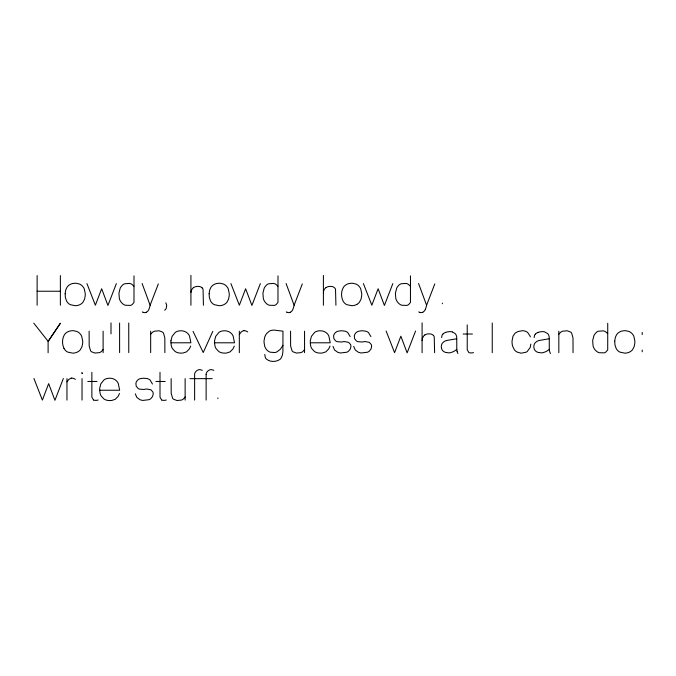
<?xml version="1.0" encoding="UTF-8"?>
<svg xmlns="http://www.w3.org/2000/svg" width="676" height="676" viewBox="0 0 676 676"><rect width="100%" height="100%" fill="white"/><g stroke="black" fill="none" stroke-linecap="round" stroke-linejoin="round"><path stroke-width="1.01" d="M134.009 275.867L133.983 302.425L132.319 304.437A5.636 5.636 0 0 1 130.544 305.4L125.39 305.265A8.306 8.306 0 0 1 122.829 303.879L121.722 302.84A10.723 10.723 0 0 1 119.348 298.564L118.942 293.173L120.193 288.213A10.909 10.909 0 0 1 120.877 286.987L122.567 285.01A7.199 7.199 0 0 1 124.697 283.759L129.606 283.421A7.292 7.292 0 0 1 131.972 284.402L133.983 286.218M277.997 275.867L277.971 302.425L276.298 304.437A5.636 5.636 0 0 1 274.532 305.4L269.378 305.265A8.306 8.306 0 0 1 266.809 303.879L265.702 302.84A10.723 10.723 0 0 1 263.336 298.564L262.922 293.173L264.181 288.213A10.909 10.909 0 0 1 264.865 286.987L266.555 285.01A7.199 7.199 0 0 1 268.685 283.759L273.594 283.421A7.292 7.292 0 0 1 275.952 284.402L277.971 286.218M410.476 275.867L410.459 302.425L408.786 304.437A5.636 5.636 0 0 1 407.011 305.4L401.857 305.265A8.306 8.306 0 0 1 399.296 303.879L398.189 302.84A10.723 10.723 0 0 1 395.815 298.564L395.409 293.173L396.668 288.213A10.909 10.909 0 0 1 397.344 286.987L399.034 285.01A7.199 7.199 0 0 1 401.172 283.759L406.073 283.421A7.292 7.292 0 0 1 408.439 284.402L410.459 286.218M607.732 323.314L607.716 349.864L606.042 351.875A5.636 5.636 0 0 1 604.268 352.847L599.113 352.703A8.306 8.306 0 0 1 596.553 351.317L595.446 350.286A10.723 10.723 0 0 1 593.072 346.002L592.666 340.62L593.917 335.659A10.909 10.909 0 0 1 594.601 334.426L596.291 332.448A7.199 7.199 0 0 1 598.421 331.206L603.33 330.86A7.292 7.292 0 0 1 605.696 331.84L607.716 333.657M441.622 337.569L442.011 335.414A3.532 3.532 0 0 1 442.89 334.197M534.125 337.569L534.513 335.414M170.952 340.729L172.093 336.335L175.405 332.296A9.134 9.134 0 0 1 178.43 331.037L178.903 330.953A11.923 11.923 0 0 1 182.774 330.953L183.255 331.037A9.202 9.202 0 0 1 186.762 332.617L187.827 333.53A7.681 7.681 0 0 1 188.925 334.958A10.453 10.453 0 0 1 189.55 336.175L190.894 342.791L171.028 342.791M323.525 291.88L323.559 291.533A4.309 4.309 0 0 1 324.024 290.012A7.157 7.157 0 0 1 326.043 287.553M422.238 339.149L422.255 338.972A4.309 4.309 0 0 1 422.72 337.451M191.004 292.328L191.071 291.533A4.309 4.309 0 0 1 191.536 290.012M323.458 292.581L323.398 293.181M422.154 340.02L422.103 340.594M425.297 309.549L425.922 307.791A15.734 15.734 0 0 0 426.041 307.445L426.615 305.315L418.571 283.506M150.123 305.222L158.328 283.912M294.111 305.222L302.316 283.912M426.59 305.222L434.795 283.912M63.358 378.484L54.933 400.31L48.647 383.638L42.368 400.107L33.935 378.484M116.356 283.599L107.932 305.425L101.645 288.753L95.367 305.222L86.934 283.599M260.345 283.599L251.911 305.425L245.633 288.753L239.346 305.222L230.922 283.599M392.832 283.599L384.399 305.425L378.112 288.753L371.834 305.222L363.401 283.599M415.563 331.037L407.138 352.872L400.851 336.192L394.573 352.669L386.14 331.037M212.796 331.375L203.231 352.551L193.04 331.375M282.965 345.259L280.43 349.162L276.814 351.942A8.399 8.399 0 0 1 274.769 352.551L270.273 352.204A7.901 7.901 0 0 1 267.747 350.81L266.682 349.771A10.444 10.444 0 0 1 264.772 346.442L264.037 342.36A17.779 17.779 0 0 1 264.062 340.704L264.705 337.214A11.484 11.484 0 0 1 265.896 334.637A12.607 12.607 0 0 1 266.783 333.403L269.268 331.232A7.478 7.478 0 0 1 271.76 330.336L272.208 330.268A20.914 20.914 0 0 1 274.076 330.091L282.965 331.172L282.906 351.799L282.374 355.238L281.089 358.162A6.642 6.642 0 0 1 279.746 359.564C275.884 362.074 269.986 362.192 266.403 359.074A5.408 5.408 0 0 1 265.347 357.57L264.755 354.427M67 381.898L68.622 379.608L70.701 378.273A3.507 3.507 0 0 1 71.656 378.146M239.372 334.451L241.273 331.891L243.073 330.834A3.507 3.507 0 0 1 244.028 330.699M103.115 349.5L101.501 351.419A6.836 6.836 0 0 1 99.473 352.627L94.995 353.058L91.606 351.824A4.943 4.943 0 0 1 90.592 350.793L89.181 346.011L89.122 331.172M185.131 396.947L183.517 398.865A6.836 6.836 0 0 1 181.489 400.074L177.011 400.505L173.622 399.262A4.943 4.943 0 0 1 172.608 398.232L171.197 393.449L171.138 378.619M304.555 349.5L302.941 351.419A6.836 6.836 0 0 1 300.904 352.627L296.434 353.058L293.046 351.824A4.943 4.943 0 0 1 292.032 350.793L290.612 346.011L290.562 331.172M150.663 334.248L152.379 332.381A7.368 7.368 0 0 1 154.483 331.198L159.037 330.784L162.468 332.051A4.943 4.943 0 0 1 163.482 333.099L164.834 337.899L164.885 352.669M558.824 334.248L560.539 332.381A7.368 7.368 0 0 1 562.643 331.198L567.198 330.784L570.628 332.051A4.943 4.943 0 0 1 571.642 333.099L572.995 337.899L573.045 352.669M456.858 349.365L453.79 351.486L450.723 352.627A9.81 9.81 0 0 1 448.67 352.847L445.501 352.382A6.929 6.929 0 0 1 443.27 351.174L442.788 350.717A5.07 5.07 0 0 1 441.749 349.095L441.36 347.439A7.825 7.825 0 0 1 441.335 346.306L441.58 344.836A5.366 5.366 0 0 1 442.552 342.969L443.929 341.726A8.078 8.078 0 0 1 446.549 340.535A18.962 18.962 0 0 1 448.095 340.231L456.655 338.769M549.36 349.365L546.293 351.486L543.225 352.627A9.81 9.81 0 0 1 541.18 352.847L538.003 352.382A6.929 6.929 0 0 1 535.772 351.174L535.291 350.717A5.07 5.07 0 0 1 534.251 349.095L533.863 347.439A7.825 7.825 0 0 1 533.846 346.306L534.082 344.836A5.366 5.366 0 0 1 535.062 342.969L536.431 341.726A8.078 8.078 0 0 1 539.051 340.535A18.962 18.962 0 0 1 540.597 340.231L549.157 338.769M164.631 310.174L165.121 309.811A4.25 4.25 0 0 0 166.195 308.408L166.702 305.248L165.831 302.806M356.852 304.386L357.993 303.642A8.357 8.357 0 0 0 359.421 302.24L361.043 299.138L361.652 295.978A20.407 20.407 0 0 0 361.719 293.578L360.722 288.872A9.625 9.625 0 0 0 359.159 286.396L358.441 285.661A8.661 8.661 0 0 0 355.914 284.038L352.83 283.303A13.419 13.419 0 0 0 351.182 283.269L348.85 283.59A9.557 9.557 0 0 0 344.912 285.652A8.442 8.442 0 0 0 343.459 287.283C341.008 291.297 341 296.663 342.977 300.871A9.549 9.549 0 0 0 343.754 302.113A8.746 8.746 0 0 0 344.76 303.245A8.332 8.332 0 0 0 346.83 304.682L351.672 305.696A10.748 10.748 0 0 0 356.852 304.403M98.147 400.023L97.395 400.226A10.284 10.284 0 0 1 95.637 400.344A5.028 5.028 0 0 1 93.449 399.964M166.279 400.023L165.536 400.226A10.284 10.284 0 0 1 163.778 400.344A5.028 5.028 0 0 1 161.589 399.964M473.513 352.576L472.769 352.787A10.284 10.284 0 0 1 471.003 352.906A5.028 5.028 0 0 1 468.814 352.526L467.234 349.712L467.226 324.869M37.121 291.238L60.375 291.238M463.136 334.02L472.406 334.02M214.647 342.791L234.513 342.791L233.169 336.175A10.453 10.453 0 0 0 232.544 334.958A7.681 7.681 0 0 0 231.445 333.53L230.381 332.617A9.202 9.202 0 0 0 226.874 331.037L226.392 330.953A11.923 11.923 0 0 0 222.522 330.944L222.049 331.037A9.134 9.134 0 0 0 219.016 332.288L215.712 336.335L214.571 340.729A55.787 55.787 0 0 0 214.638 343.763L215.069 346.365A9.194 9.194 0 0 0 216.109 348.655L218.627 351.359A8.129 8.129 0 0 0 221.027 352.602L222.108 352.872A15.142 15.142 0 0 0 226.578 353.016L230.068 351.9L232.916 349.01A39.512 39.512 0 0 0 234.31 346.07M310.36 342.791L330.226 342.791L328.882 336.175A10.453 10.453 0 0 0 328.257 334.958A7.681 7.681 0 0 0 327.15 333.53L326.094 332.617A9.202 9.202 0 0 0 322.587 331.037L322.097 330.953A11.923 11.923 0 0 0 318.235 330.944L317.762 331.037A9.134 9.134 0 0 0 314.729 332.288L311.425 336.335L310.284 340.729A55.787 55.787 0 0 0 310.352 343.763L310.783 346.365A9.194 9.194 0 0 0 311.822 348.655L314.34 351.359A8.129 8.129 0 0 0 316.74 352.602L317.821 352.872A15.142 15.142 0 0 0 322.291 353.016L325.781 351.9L328.629 349.01A39.512 39.512 0 0 0 330.023 346.07M189.897 378.661L200.73 378.661M201.406 378.661L212.23 378.661M87.77 381.467L97.04 381.467M155.911 381.467L165.172 381.467M99.794 390.238L119.66 390.238L118.317 383.622A10.453 10.453 0 0 0 117.692 382.405A7.681 7.681 0 0 0 116.585 380.977L115.528 380.056A9.202 9.202 0 0 0 112.022 378.475L111.532 378.391A11.923 11.923 0 0 0 107.67 378.391L107.197 378.484A9.134 9.134 0 0 0 104.163 379.735L100.859 383.774L99.718 388.176A55.787 55.787 0 0 0 99.786 391.21L100.217 393.812A9.194 9.194 0 0 0 101.256 396.094L103.774 398.806A8.129 8.129 0 0 0 106.174 400.048L107.247 400.31A15.142 15.142 0 0 0 111.726 400.462L115.216 399.339L118.063 396.449A39.512 39.512 0 0 0 119.458 393.508M213.785 370.304L212.053 369.789A13.199 13.199 0 0 0 211.554 369.662L211.301 369.62A4.842 4.842 0 0 0 208.799 370.338L208.166 370.769A7.073 7.073 0 0 0 207.557 371.318L206.763 372.307A4.208 4.208 0 0 0 206.121 374.529M202.285 370.304L200.544 369.789A13.199 13.199 0 0 0 200.045 369.662L199.893 369.637A4.842 4.842 0 0 0 197.299 370.338L196.665 370.769A7.073 7.073 0 0 0 196.057 371.318L195.263 372.307A4.208 4.208 0 0 0 194.62 374.529L194.62 400.107M419.669 312.287L418.774 311.915M287.19 312.287L286.294 311.915M143.202 312.287L142.306 311.915M452.379 331.967L455.134 333.581A4.969 4.969 0 0 1 456.131 334.966L456.663 336.868A21.962 21.962 0 0 1 456.748 338.541L456.79 349.12A13.689 13.689 0 0 0 457.094 351.292M452.185 331.882L451.737 331.713A8.366 8.366 0 0 0 450.757 331.662L450.503 331.646A14.652 14.652 0 0 0 445.611 332.381M161.606 399.93L160.009 397.15L160.001 372.315M93.465 399.93L91.868 397.15L91.86 372.315M33.8 323.17L48.173 341.372L60.375 323.238L48.106 341.439L48.106 352.737M63.958 348.317C61.981 344.101 61.981 338.735 64.44 334.721A8.442 8.442 0 0 1 65.893 333.099A9.557 9.557 0 0 1 69.822 331.037L72.155 330.708A13.419 13.419 0 0 1 73.802 330.75L76.895 331.485A8.661 8.661 0 0 1 79.413 333.107L80.131 333.843A9.625 9.625 0 0 1 81.703 336.31L82.7 341.017A20.407 20.407 0 0 1 82.633 343.425L82.024 346.577L80.402 349.678A8.357 8.357 0 0 1 78.965 351.081L77.824 351.833A10.748 10.748 0 0 1 72.653 353.142L67.803 352.128A8.332 8.332 0 0 1 65.733 350.683A8.746 8.746 0 0 1 64.735 349.551A9.549 9.549 0 0 1 63.958 348.317M370.887 336.597L368.42 332.482A8.095 8.095 0 0 0 365.64 331.155L362.589 330.784A19.241 19.241 0 0 0 361.119 330.834L358.534 331.257A5.324 5.324 0 0 0 357.418 331.696L356.387 332.398A7.106 7.106 0 0 0 355.458 333.344L354.613 334.772A4.816 4.816 0 0 0 354.317 335.93L354.579 338.668L356.328 340.839A5.907 5.907 0 0 0 357.748 341.676L362.446 342.022A12.709 12.709 0 0 1 365.125 341.566L369.358 342.369L371.259 344.515A5.56 5.56 0 0 1 371.623 346.526L370.989 349.044L369.366 351.047A6.963 6.963 0 0 1 367.55 352.213L361.373 352.973A12.033 12.033 0 0 1 358.381 352.255L355.28 350.016L353.709 346.382M350.185 336.597L347.717 332.482A8.095 8.095 0 0 0 344.937 331.155L341.887 330.784A19.241 19.241 0 0 0 340.417 330.834L337.831 331.257A5.324 5.324 0 0 0 336.716 331.696L335.685 332.398A7.106 7.106 0 0 0 334.755 333.344L333.91 334.772A4.816 4.816 0 0 0 333.614 335.93L333.876 338.668L335.626 340.839A5.907 5.907 0 0 0 337.045 341.676L341.743 342.022A12.709 12.709 0 0 1 344.422 341.566L348.655 342.369L350.557 344.515A5.56 5.56 0 0 1 350.928 346.526L350.286 349.044L348.664 351.047A6.963 6.963 0 0 1 346.847 352.213L340.67 352.973A12.033 12.033 0 0 1 337.679 352.255L334.578 350.016L333.006 346.382M152.472 384.044L150.013 379.929A8.095 8.095 0 0 0 147.233 378.594L144.174 378.23A19.241 19.241 0 0 0 142.704 378.281L140.126 378.695A5.324 5.324 0 0 0 139.002 379.135L137.98 379.836A7.106 7.106 0 0 0 137.051 380.782L136.206 382.219A4.816 4.816 0 0 0 135.91 383.376L136.172 386.106L137.921 388.277A5.907 5.907 0 0 0 139.332 389.114L144.03 389.469A12.709 12.709 0 0 1 146.709 389.013L150.951 389.807L152.852 391.953A5.56 5.56 0 0 1 153.215 393.964L152.582 396.491L150.959 398.494A6.963 6.963 0 0 1 149.134 399.66L142.966 400.42A12.033 12.033 0 0 1 139.974 399.693L136.873 397.463L135.301 393.829M286.083 283.506L294.136 305.315L293.553 307.445A15.734 15.734 0 0 1 293.443 307.791L292.809 309.549A4.445 4.445 0 0 1 291.787 311.095A5.053 5.053 0 0 1 290.283 312.202M142.104 283.506L150.148 305.315L149.565 307.445A15.734 15.734 0 0 1 149.455 307.791L148.821 309.549A4.445 4.445 0 0 1 147.799 311.095A5.053 5.053 0 0 1 146.295 312.202M457.094 351.283L457.238 351.841A7.977 7.977 0 0 0 457.931 353.531M530.829 344.126L530.204 347.481L527.179 351.571A6.65 6.65 0 0 1 526.224 352.171L521.154 353.202L517.292 352.145A10.588 10.588 0 0 1 514.351 349.788L512.543 345.977A19.503 19.503 0 0 1 512.045 341.025L512.957 336.293L515.019 333.268A14.906 14.906 0 0 1 517.208 331.933A16.266 16.266 0 0 1 518.188 331.485L522.523 330.691A10.757 10.757 0 0 1 525.353 331.215L526.688 331.798A5.636 5.636 0 0 1 527.787 332.643L530.018 335.964A19.3 19.3 0 0 1 530.398 336.918M128.744 323.06L128.77 352.602M119.593 323.06L119.61 352.602M642.2 332.44L642.2 334.612M642.2 350.024L642.2 351.79M558.824 331.172L558.824 352.669M492.246 323.018L492.246 352.669M442.391 303.101L442.391 303.735M434.617 352.711L434.229 336.918A3.127 3.127 0 0 0 433.4 335.397M422.094 322.858L422.094 352.711M335.921 305.273L335.533 289.472A3.127 3.127 0 0 0 334.704 287.959A5.18 5.18 0 0 0 332.516 286.649A9.312 9.312 0 0 0 329.161 286.463A7.132 7.132 0 0 0 326.077 287.596M323.398 275.419L323.398 305.273M304.555 331.172L304.555 352.669M239.329 331.172L239.329 352.669M217.883 397.987L217.883 398.62M206.129 374.529L206.129 400.107M203.434 305.273L203.054 289.472A3.127 3.127 0 0 0 202.217 287.959M190.919 275.419L190.919 305.273M185.131 378.619L185.131 400.107M150.663 331.172L150.663 352.669M110.999 322.925L110.999 333.868M103.115 331.172L103.115 352.669M82.033 378.619L82.033 400.107M66.958 378.619L66.958 400.107M60.375 275.571L60.375 305.222M37.121 275.571L37.121 305.222M71.656 378.087A7.259 7.259 0 0 1 75.357 379.354M550.441 353.531A7.977 7.977 0 0 1 549.749 351.833L549.596 351.283A13.689 13.689 0 0 1 549.292 349.12L549.258 338.541A21.962 21.962 0 0 0 549.174 336.868L548.642 334.966A4.969 4.969 0 0 0 547.636 333.581L544.239 331.713A8.366 8.366 0 0 0 543.259 331.662L543.005 331.646A14.652 14.652 0 0 0 538.113 332.381M535.333 334.147A5.966 5.966 0 0 1 538.147 332.482M534.513 335.414A3.532 3.532 0 0 1 535.392 334.197M442.831 334.147A5.966 5.966 0 0 1 445.636 332.482M422.779 337.476A7.157 7.157 0 0 1 424.739 335M424.773 335.034A7.132 7.132 0 0 1 427.857 333.919A9.312 9.312 0 0 1 431.204 334.113A5.18 5.18 0 0 1 433.384 335.414M244.028 330.64A7.259 7.259 0 0 1 247.729 331.916M190.691 346.07A39.512 39.512 0 0 1 189.297 349.002L186.449 351.9L182.959 353.016A15.142 15.142 0 0 1 178.489 352.872L177.416 352.602A8.129 8.129 0 0 1 175.008 351.359L172.49 348.647A9.194 9.194 0 0 1 171.451 346.365L171.02 343.763A55.787 55.787 0 0 1 170.952 340.729M422.796 312.295A4.918 4.918 0 0 1 419.635 312.397M422.762 312.202A5.053 5.053 0 0 0 424.249 311.078A4.445 4.445 0 0 0 425.305 309.557M290.308 312.295A4.918 4.918 0 0 1 287.156 312.397M191.595 290.038A7.157 7.157 0 0 1 193.564 287.553M193.598 287.596A7.132 7.132 0 0 1 196.682 286.48A9.312 9.312 0 0 1 200.028 286.666A5.18 5.18 0 0 1 202.2 287.976M146.329 312.295A4.918 4.918 0 0 1 143.168 312.397M65.141 293.756L65.361 297.423L66.51 300.871A9.549 9.549 0 0 0 67.287 302.113A8.746 8.746 0 0 0 68.293 303.245A8.332 8.332 0 0 0 70.355 304.682L75.205 305.696A10.748 10.748 0 0 0 80.385 304.403L81.526 303.642A8.357 8.357 0 0 0 82.954 302.24L84.576 299.138L85.184 295.978A20.407 20.407 0 0 0 85.252 293.578L84.255 288.872A9.625 9.625 0 0 0 82.683 286.396L81.973 285.661A8.661 8.661 0 0 0 79.447 284.038L76.363 283.303A13.419 13.419 0 0 0 74.706 283.269L72.374 283.59A9.557 9.557 0 0 0 68.445 285.652A8.442 8.442 0 0 0 66.992 287.283L65.758 289.86L65.141 293.756M209.121 293.756L209.349 297.423L210.498 300.871A9.549 9.549 0 0 0 211.275 302.113A8.746 8.746 0 0 0 212.272 303.245A8.332 8.332 0 0 0 214.343 304.682L219.193 305.696A10.748 10.748 0 0 0 224.373 304.403L225.514 303.642A8.357 8.357 0 0 0 226.942 302.24L228.564 299.138L229.172 295.978A20.407 20.407 0 0 0 229.24 293.578L228.243 288.872A9.625 9.625 0 0 0 226.671 286.396L225.953 285.661A8.661 8.661 0 0 0 223.435 284.038L220.342 283.303A13.419 13.419 0 0 0 218.694 283.269L216.362 283.59A9.557 9.557 0 0 0 212.433 285.652A8.442 8.442 0 0 0 210.98 287.283L209.746 289.86L209.121 293.756M614.729 341.203L614.957 344.87L616.106 348.317A9.549 9.549 0 0 0 616.884 349.551A8.746 8.746 0 0 0 617.881 350.683A8.332 8.332 0 0 0 619.951 352.128L624.801 353.142A10.748 10.748 0 0 0 629.981 351.841L631.114 351.081A8.357 8.357 0 0 0 632.55 349.678L634.173 346.577L634.781 343.425A20.407 20.407 0 0 0 634.848 341.017L633.851 336.31A9.625 9.625 0 0 0 632.28 333.843L631.561 333.107A8.661 8.661 0 0 0 629.043 331.485L625.951 330.75A13.419 13.419 0 0 0 624.303 330.708L621.971 331.037A9.557 9.557 0 0 0 618.041 333.091A8.442 8.442 0 0 0 616.588 334.721L615.354 337.307L614.729 341.203M81.779 373.017L82.447 373.169L81.779 373.017"/></g></svg>
